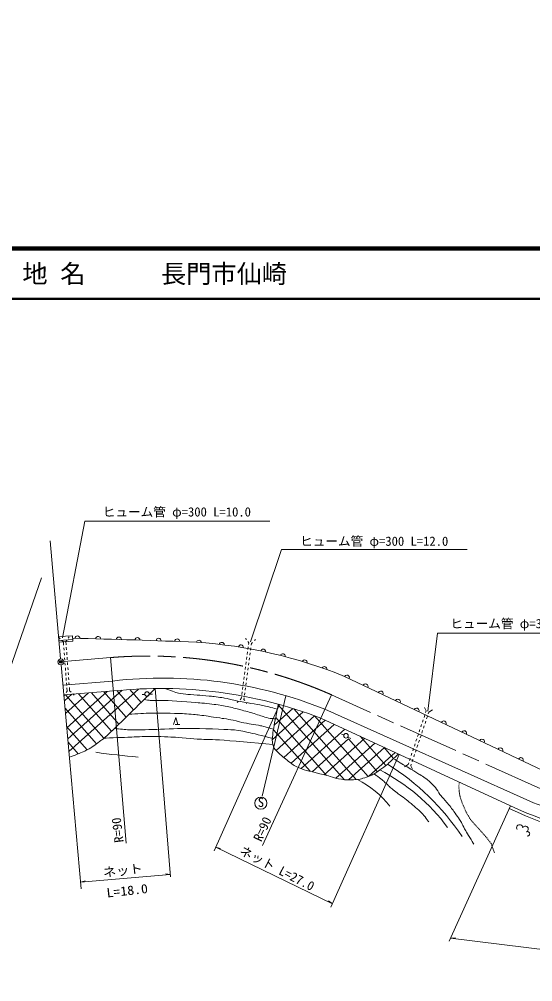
# Model space of a CAD drawing. Units: millimetres, scale not verified. Extents: x 40000 to 680000, y 20000 to 425496.
# Drawn here: x 369768 to 471508, y 234538 to 425496 of the extents above; entities that cross this region are included whole.
import ezdxf
from ezdxf.enums import TextEntityAlignment as Align

# ---------------------------------------------------------------- set-up
doc = ezdxf.new("R2010")
doc.units = ezdxf.units.MM
doc.header["$LTSCALE"] = 1000
doc.header["$PDMODE"] = 32
doc.header["$PDSIZE"] = 500
doc.linetypes.add('CHAIN', pattern=[18.5, 12, -1.5, 3.5, -1.5])
for name, color, linetype, lineweight in [('M-BGD', 7, 'Continuous', 13), ('M-BMK', 2, 'CHAIN', 13), ('M-STR-HTXT', 7, 'Continuous', 13), ('M-TTL', 2, 'Continuous', 140), ('M-TTL-LINE', 7, 'Continuous', 50), ('M-TTL-TXT', 7, 'Continuous', 13), ('M-WORK', 1, 'Continuous', 13)]:
    doc.layers.add(name, color=color, linetype=linetype, lineweight=lineweight)
doc.layers.add('M-OTRS', color=6, linetype='Continuous')
doc.styles.add('ＭＳ ゴシック', font='')
doc.styles.get('ＭＳ ゴシック').set_extended_font_data('MS Gothic')

msp = doc.modelspace()

# ---------------------------------------------------------------- linework, layer by layer
at = {"layer": 'M-BGD'}
msp.add_circle((378008, 298000), 600, dxfattribs=at)
at = {"layer": 'M-BMK'}
for p, q in [((378605, 298052), (387877, 298855)), ((473137, 272809), (431644, 291463))]:
    msp.add_line(p, q, dxfattribs=at)
for centre, radius, start, end in [((503788, 346067), 79429, 247.72826, 247.72826), ((395214, 209025), 90130, 66.15868, 94.6693)]:
    msp.add_arc(centre, radius, start, end, dxfattribs=at)
at = {"layer": 'M-OTRS'}
msp.add_point((378008, 298000), dxfattribs=at)
at = {"layer": 'M-STR-HTXT'}
for p, q in [((399730, 255344), (396705, 292713)), ((408388, 260544), (421308, 289533)), ((431528, 249306), (445043, 279633)), ((454981, 242616), (467100, 269410)), ((399690, 255831), (398712, 255929)), ((431839, 250005), (431049, 250590))]:
    msp.add_line(p, q, dxfattribs=at)
for points in [[(378345, 302790), (382746, 325932), (419445, 325932)], [(415556, 302004), (421739, 320278), (458499, 320278)], [(450739, 288189), (452637, 303729), (488267, 303729)], [(431839, 250005), (408700, 261242), (409649, 260986)], [(399690, 255831), (381899, 254307), (382845, 254573)], [(525383, 234538), (455226, 243157), (456207, 243222)]]:
    msp.add_lwpolyline(points, dxfattribs=at)
at = {"layer": 'M-TTL'}
msp.add_line((680000, 380000), (40000, 380000), dxfattribs=at)
at = {"layer": 'M-TTL-LINE'}
msp.add_line((40000, 370000), (680000, 370000), dxfattribs=at)
at = {"layer": 'M-WORK'}
for p, q in [((375869, 322012), (377954, 298598)), ((374203, 314684), (367808, 296344)), ((377577, 302836), (377859, 302571)), ((380379, 302466), (377632, 302222)), ((378223, 302229), (378505, 301965)), ((378505, 301965), (378555, 301304)), ((379001, 302059), (379180, 302323)), ((379051, 301398), (379001, 302059)), ((379462, 302736), (379642, 302999)), ((414626, 302669), (414787, 302439)), ((415072, 302028), (415232, 301798)), ((415232, 301798), (415186, 301454)), ((415761, 301647), (415991, 301868)), ((416353, 302213), (416583, 302434)), ((378593, 300805), (378631, 300307)), ((378669, 299808), (378707, 299310)), ((379127, 300401), (379089, 300900)), ((379203, 299404), (379165, 299903)), ((414987, 299968), (414920, 299472)), ((415119, 300959), (415053, 300463)), ((415449, 299321), (415515, 299817)), ((415581, 300312), (415648, 300808)), ((415714, 301304), (415761, 301647)), ((378745, 298811), (378783, 298313)), ((379279, 298407), (379241, 298906)), ((379355, 297410), (379317, 297909)), ((390954, 262028), (387877, 298855)), ((414721, 297985), (414654, 297490)), ((414854, 298976), (414787, 298481)), ((415316, 298330), (415382, 298826)), ((378061, 297402), (382016, 252987)), ((378821, 297814), (378859, 297316)), ((378897, 296817), (378935, 296318)), ((379431, 296413), (379393, 296911)), ((414455, 296003), (414388, 295507)), ((414588, 296994), (414521, 296499)), ((415050, 296348), (415116, 296843)), ((415183, 297339), (415249, 297835)), ((378422, 293349), (388265, 294202)), ((378973, 295820), (379011, 295321)), ((379049, 294823), (379087, 294324)), ((379507, 295416), (379469, 295914)), ((379583, 294419), (379545, 294917)), ((414322, 295012), (414255, 294516)), ((414784, 294366), (414850, 294861)), ((414917, 295357), (414983, 295852)), ((473540, 276426), (434231, 295113)), ((388431, 292223), (378590, 291462)), ((379252, 292168), (379072, 291904)), ((379125, 293826), (379163, 293327)), ((379201, 292829), (379252, 292168)), ((379365, 282761), (390127, 292387)), ((379589, 280243), (393418, 292611)), ((379659, 293422), (379621, 293920)), ((379748, 292262), (379697, 292923)), ((380029, 291998), (379748, 292262)), ((389075, 292289), (392418, 288482)), ((391656, 292507), (393906, 289945)), ((414056, 293030), (413989, 292534)), ((414189, 294021), (414122, 293525)), ((414518, 292383), (414584, 292879)), ((414651, 293375), (414717, 293870)), ((378790, 291491), (378611, 291228)), ((378698, 290245), (380198, 291586)), ((378921, 287738), (383510, 291842)), ((378952, 291490), (386537, 282851)), ((379171, 284939), (387210, 292129)), ((380676, 291391), (380394, 291656)), ((381515, 291688), (388066, 284229)), ((384053, 291884), (389526, 285651)), ((386540, 292077), (390955, 287049)), ((394141, 291543), (394627, 291558)), ((395517, 291585), (396138, 291604)), ((413744, 290704), (413513, 290483)), ((413790, 291047), (413744, 290704)), ((413923, 292039), (413856, 291543)), ((414272, 290553), (414318, 290897)), ((414432, 290323), (414272, 290553)), ((414385, 291392), (414451, 291888)), ((417923, 271378), (422611, 291283)), ((417980, 261573), (431644, 291463)), ((378820, 288874), (385076, 281750)), ((413152, 290138), (412921, 289917)), ((414878, 289682), (414718, 289912)), ((423952, 288759), (420292, 285450)), ((421070, 289482), (434154, 274635)), ((424195, 288683), (436551, 274661)), ((470905, 270368), (430338, 288606)), ((450089, 288958), (450399, 288255)), ((450921, 288006), (451629, 288460)), ((426052, 288079), (419898, 282516)), ((420573, 286940), (430676, 275475)), ((428236, 287310), (420639, 280441)), ((428236, 287310), (438869, 275244)), ((429524, 286826), (467100, 269410)), ((449808, 286505), (449649, 286032)), ((450128, 287453), (449968, 286979)), ((450399, 288255), (450288, 287927)), ((450491, 286730), (450651, 287203)), ((450811, 287677), (450921, 288006)), ((379152, 285148), (383202, 280535)), ((400678, 285550), (401582, 285550)), ((430379, 286430), (422189, 279026)), ((432165, 285602), (423630, 277885)), ((434270, 284626), (425634, 276818)), ((449169, 284610), (449009, 284136)), ((449489, 285558), (449329, 285084)), ((449852, 284834), (450012, 285308)), ((450171, 285782), (450331, 286256)), ((420123, 284521), (427377, 276290)), ((435008, 282713), (427789, 276186)), ((438189, 282810), (430206, 275592)), ((433627, 283680), (434067, 283472)), ((434872, 283093), (435434, 282828)), ((435008, 282713), (440733, 276216)), ((437287, 283229), (442402, 277424)), ((448530, 282715), (448370, 282241)), ((448849, 283663), (448690, 283189)), ((449212, 282939), (449372, 283413)), ((449532, 283887), (449692, 284361)), ((379427, 282064), (381457, 279751)), ((440227, 281866), (432524, 274901)), ((442108, 280994), (435022, 274587)), ((441977, 281054), (443950, 278816)), ((447891, 280820), (447731, 280346)), ((448210, 281768), (448050, 281294)), ((448573, 281044), (448733, 281518)), ((448893, 281992), (449053, 282466)), ((444240, 280006), (439047, 275310)), ((447251, 278925), (447091, 278451)), ((447571, 279873), (447411, 279399)), ((447934, 279149), (448094, 279623)), ((448253, 280097), (448413, 280570)), ((446821, 277649), (446113, 277194)), ((446932, 277977), (446821, 277649)), ((447344, 277399), (447454, 277728)), ((447654, 276697), (447344, 277399)), ((447614, 278202), (447774, 278675)), ((456886, 273544), (456908, 273675)), ((456888, 273462), (456886, 273544)), ((456892, 273263), (456890, 273363)), ((456897, 273063), (456894, 273163)), ((456924, 273773), (456940, 273872)), ((456957, 273971), (456979, 274102)), ((456901, 272863), (456899, 272963)), ((456906, 272663), (456903, 272763)), ((456910, 272481), (456908, 272563)), ((456919, 272423), (456910, 272481)), ((456950, 272225), (456934, 272324)), ((456981, 272028), (456965, 272126)), ((457012, 271830), (456996, 271929)), ((457043, 271632), (457027, 271731)), ((457074, 271435), (457058, 271534)), ((457098, 271277), (457089, 271336)), ((457119, 271218), (457098, 271277)), ((457186, 271029), (457152, 271123)), ((457252, 270840), (457219, 270935)), ((457318, 270652), (457285, 270746)), ((457384, 270463), (457351, 270557)), ((457450, 270274), (457417, 270368)), ((457517, 270085), (457484, 270180)), ((457571, 269932), (457550, 269991)), ((457596, 269872), (457571, 269932)), ((457676, 269688), (457636, 269780)), ((457755, 269504), (457715, 269596)), ((457834, 269320), (457794, 269412)), ((457913, 269137), (457873, 269229)), ((457992, 268953), (457952, 269045)), ((458071, 268769), (458031, 268861)), ((458150, 268586), (458110, 268677)), ((458229, 268402), (458189, 268494)), ((458308, 268218), (458269, 268310)), ((458373, 268066), (458348, 268126)), ((458437, 267961), (458373, 268066)), ((458541, 267790), (458489, 267875)), ((458645, 267619), (458593, 267704)), ((458749, 267448), (458697, 267533)), ((458853, 267277), (458801, 267363)), ((458956, 267106), (458905, 267192)), ((459060, 266935), (459008, 267021)), ((459176, 266744), (459112, 266850)), ((459267, 266641), (459176, 266744)), ((459399, 266492), (459333, 266566)), ((459532, 266342), (459466, 266417)), ((459664, 266192), (459598, 266267)), ((459797, 266042), (459731, 266117)), ((459929, 265892), (459863, 265967)), ((460062, 265742), (459996, 265817)), ((460194, 265592), (460128, 265667)), ((460327, 265443), (460261, 265518)), ((460459, 265293), (460393, 265368)), ((460616, 265115), (460525, 265218)), ((460697, 265025), (460616, 265115)), ((460830, 264876), (460763, 264951)), ((460963, 264727), (460896, 264801)), ((461096, 264577), (461029, 264652)), ((461229, 264428), (461163, 264503)), ((461362, 264279), (461296, 264353)), ((461495, 264130), (461429, 264204)), ((461628, 263980), (461562, 264055)), ((461762, 263831), (461695, 263906)), ((461895, 263682), (461828, 263756)), ((462028, 263533), (461961, 263607)), ((462175, 263368), (462094, 263458)), ((462221, 263308), (462175, 263368)), ((462343, 263150), (462282, 263229)), ((462466, 262992), (462405, 263071)), ((462588, 262834), (462527, 262913)), ((462711, 262676), (462649, 262755)), ((462833, 262517), (462772, 262597)), ((462956, 262359), (462894, 262438)), ((463078, 262201), (463017, 262280)), ((463200, 262043), (463139, 262122)), ((463308, 261904), (463262, 261964)), ((463336, 261822), (463308, 261904)), ((463402, 261633), (463369, 261727)), ((463467, 261444), (463435, 261538)), ((463533, 261255), (463500, 261349)), ((463598, 261066), (463566, 261161)), ((463664, 260877), (463631, 260972)), ((463729, 260688), (463697, 260783)), ((463795, 260499), (463762, 260594)), ((463860, 260310), (463828, 260405)), ((463922, 260133), (463893, 260216))]:
    msp.add_line(p, q, dxfattribs=at)
for points in [[(377657, 301935), (380395, 302110), (380346, 303195), (377558, 303047)], [(400315, 285550), (400764, 286943), (401214, 285550)]]:
    msp.add_lwpolyline(points, dxfattribs=at)
for centre, radius in [((395070, 291639), 450), ((434498, 283343), 450), ((417637, 269972), 1200)]:
    msp.add_circle(centre, radius, dxfattribs=at)
for centre, radius, start, end in [((354872, -881573), 1184523, 87.58129, 88.76658), ((381304, 302646), 500, 359.82318, 177.61953), ((385423, 302545), 500, 359.82318, 177.22093), ((389508, 302431), 500, 359.82318, 176.82561), ((393177, 302324), 500, 358.87497, 177.41871), ((397382, 302183), 500, 358.37895, 177.5077), ((401073, 302044), 500, 358.37895, 177.15038), ((405350, 301792), 500, 3.66231, 168.1278), ((398607, 207833), 94270, 67.79695, 86.19616), ((409875, 301376), 500, 358.81497, 167.44809), ((413663, 300862), 500, 354.16558, 167.44809), ((418106, 300029), 500, 348.05812, 168.05812), ((421977, 299115), 500, 350.46335, 160.81552), ((426313, 297890), 500, 348.15813, 157.6412), ((430220, 296571), 500, 348.15813, 152.62557), ((398281, 208547), 86238, 68.17787, 96.66936), ((434682, 294898), 500, 334.575, 154.575), ((397786, 204309), 88410, 68.9618, 96.07422), ((438373, 293144), 500, 334.575, 154.575), ((441370, 291719), 500, 334.575, 154.575), ((444777, 290100), 500, 334.575, 154.575), ((448487, 288336), 500, 334.575, 154.575), ((453872, 285776), 500, 334.575, 154.575), ((457916, 283853), 500, 334.575, 154.575), ((461448, 282175), 500, 334.575, 154.575), ((465102, 280438), 500, 334.575, 154.575), ((403644, 408809), 130094, 261.73172, 265.46189), ((469144, 278516), 500, 334.575, 154.575), ((417273, 236667), 48280, 33.51138, 58.18221), ((423211, 241743), 39194, 36.66328, 62.64522), ((427456, 256676), 20255, 38.91385, 62.52666), ((504587, 351379), 90134, 245.42369, 280.9995), ((501008, 343872), 79429, 247.72826, 257.11561), ((504674, 350698), 90134, 245.19551, 280.9995), ((468922, 265091), 611, 0.28417, 217.15405), ((470046, 264813), 586, 294.41096, 151.28089), ((470471, 263883), 436, 257.84591, 114.71584)]:
    msp.add_arc(centre, radius, start, end, dxfattribs=at)
for points, knots in [([(396705, 292713), (394874, 290884), (389334, 285448), (387470, 283653), (387219, 283411), (386412, 282741), (386135, 282529), (385702, 282198), (384379, 281237), (383920, 280942), (383637, 280760), (382743, 280281), (382433, 280149), (381911, 279926), (380715, 279454), (379694, 279062)], [0, 0, 0, 0, 1, 1, 1, 2, 2, 2, 3, 3, 3, 4, 4, 4, 5, 5, 5, 5]), ([(420895, 288607), (420385, 288772), (418830, 289185), (418305, 289294), (417500, 289463), (415064, 289853), (414254, 289998), (413960, 290051), (413082, 290219), (412790, 290281), (412320, 290382), (410917, 290729), (410443, 290815), (409931, 290908), (408382, 291119), (407865, 291178), (407404, 291231), (406014, 291341), (405551, 291377), (405076, 291414), (403647, 291498), (403172, 291542), (402793, 291577), (401652, 291667), (401287, 291773), (400765, 291927), (399611, 292339), (398624, 292715)], [0, 0, 0, 0, 1, 1, 1, 2, 2, 2, 3, 3, 3, 4, 4, 4, 5, 5, 5, 6, 6, 6, 7, 7, 7, 8, 8, 8, 9, 9, 9, 9]), ([(420530, 286717), (420319, 286713), (419685, 286760), (419477, 286796), (419200, 286844), (418380, 287050), (418111, 287133), (417652, 287274), (416301, 287778), (415841, 287916), (415365, 288058), (413914, 288405), (413433, 288529), (412965, 288651), (411569, 289044), (411095, 289143), (410618, 289243), (409171, 289459), (408687, 289521), (407999, 289610), (405931, 289842), (405240, 289899), (403934, 290007), (400010, 290286), (398700, 290347), (398106, 290375), (396318, 290296), (395725, 290347), (395477, 290369), (394997, 290446), (394506, 290536)], [0, 0, 0, 0, 1, 1, 1, 2, 2, 2, 3, 3, 3, 4, 4, 4, 5, 5, 5, 6, 6, 6, 7, 7, 7, 8, 8, 8, 9, 9, 9, 10, 10, 10, 10]), ([(421093, 289592), (420875, 288550), (420277, 285414), (420096, 284366), (420037, 284030), (419910, 283013), (419897, 282673), (419889, 282469), (419940, 281855), (419991, 281657), (420044, 281453), (420275, 280852), (420409, 280689), (420701, 280335), (421731, 279412), (422081, 279116), (422496, 278766), (423767, 277745), (424230, 277463), (424599, 277238), (425800, 276730), (426213, 276604), (427165, 276312), (430078, 275640), (431039, 275381), (431354, 275296), (432274, 274954), (432593, 274885), (433004, 274795), (434254, 274599), (434675, 274587), (435205, 274572), (436800, 274646), (437319, 274753), (437842, 274860), (439361, 275394), (439831, 275645), (440422, 275961), (442059, 277135), (442575, 277562), (443036, 277944), (444141, 278984), (444873, 279712)], [0, 0, 0, 0, 1, 1, 1, 2, 2, 2, 3, 3, 3, 4, 4, 4, 5, 5, 5, 6, 6, 6, 7, 7, 7, 8, 8, 8, 9, 9, 9, 10, 10, 10, 11, 11, 11, 12, 12, 12, 13, 13, 13, 14, 14, 14, 14]), ([(420141, 284621), (419636, 284790), (418100, 285223), (417582, 285343), (417217, 285427), (416101, 285574), (415731, 285640), (415360, 285706), (414249, 285923), (413880, 286004), (413436, 286101), (412112, 286442), (411666, 286532), (411325, 286601), (410291, 286744), (409947, 286797), (409517, 286863), (408229, 287065), (407799, 287127), (407224, 287211), (405500, 287463), (404923, 287524), (404310, 287589), (402465, 287736), (401849, 287755), (400613, 287795), (396904, 287852), (395668, 287822), (394872, 287802), (393009, 287697), (391513, 287595)], [0, 0, 0, 0, 1, 1, 1, 2, 2, 2, 3, 3, 3, 4, 4, 4, 5, 5, 5, 6, 6, 6, 7, 7, 7, 8, 8, 8, 9, 9, 9, 10, 10, 10, 10]), ([(419908, 282853), (419038, 283070), (416424, 283710), (415552, 283919), (415176, 284009), (414050, 284292), (413668, 284349), (413163, 284424), (411634, 284559), (411123, 284580), (409376, 284652), (404132, 284811), (402383, 284811), (401207, 284811), (397682, 284610), (396506, 284580), (395489, 284554), (392433, 284486), (391416, 284534), (390853, 284560), (389738, 284655), (388616, 284764)], [0, 0, 0, 0, 1, 1, 1, 2, 2, 2, 3, 3, 3, 4, 4, 4, 5, 5, 5, 6, 6, 6, 7, 7, 7, 7]), ([(386537, 282851), (387580, 282898), (390708, 283032), (391751, 283075), (392482, 283104), (394675, 283213), (395406, 283213), (396369, 283213), (399257, 283127), (400219, 283075), (401276, 283016), (404438, 282721), (405494, 282658), (406289, 282610), (408680, 282579), (409474, 282519), (411481, 282367), (416476, 281935), (420003, 281613)], [0, 0, 0, 0, 1, 1, 1, 2, 2, 2, 3, 3, 3, 4, 4, 4, 5, 5, 5, 6, 6, 6, 6]), ([(459864, 261821), (459527, 262342), (458555, 263929), (458244, 264465), (458006, 264874), (457370, 266146), (457120, 266547), (456834, 267006), (455892, 268330), (455567, 268762), (455284, 269137), (454380, 270219), (454079, 270580), (453890, 270807), (453297, 271467), (453121, 271704), (452927, 271964), (452434, 272808), (452228, 273059), (451986, 273354), (451187, 274181), (450892, 274424), (450530, 274721), (449353, 275497), (448956, 275746), (448022, 276332), (445310, 277976), (444138, 278669)], [0, 0, 0, 0, 1, 1, 1, 2, 2, 2, 3, 3, 3, 4, 4, 4, 5, 5, 5, 6, 6, 6, 7, 7, 7, 8, 8, 8, 9, 9, 9, 9]), ([(450940, 266233), (450659, 266650), (449704, 267823), (449354, 268184), (448961, 268586), (447674, 269679), (447238, 270035), (446807, 270387), (445463, 271379), (445024, 271720), (444670, 271994), (443610, 272817), (443272, 273109), (442935, 273399), (441990, 274341), (441652, 274629), (441454, 274798), (440803, 275233), (440594, 275389), (440485, 275472), (440288, 275623), (440075, 275787)], [0, 0, 0, 0, 1, 1, 1, 2, 2, 2, 3, 3, 3, 4, 4, 4, 5, 5, 5, 6, 6, 6, 7, 7, 7, 7])]:
    msp.add_open_spline(points, degree=3, knots=knots, dxfattribs=at)

# ---------------------------------------------------------------- texts
at = {"layer": 'M-STR-HTXT', "style": 'ＭＳ ゴシック'}
for s, p in [('ヒューム管 φ=300 L=10.0', (400992, 326293)), ('ヒューム管 φ=300 L=12.0', (440096, 320482)), ('ヒューム管 φ=300 L=11.0', (469867, 304133))]:
    msp.add_text(s, height=1833, dxfattribs=at).set_placement(p, align=Align.BOTTOM_CENTER)
msp.add_text('ネット L=27.0', height=1833, rotation=332.7, dxfattribs=at).set_placement((420187, 255741), align=Align.BOTTOM_CENTER)
for s, width, p in [('ネット', 1.05, (390439, 255164)), (' L=18.0', 1.1, (390633, 251082))]:
    msp.add_text(s, height=1833, rotation=6.371, dxfattribs=dict(at, width=width)).set_placement(p, align=Align.BOTTOM_CENTER)
at = {"layer": 'M-TTL-TXT', "style": 'ＭＳ ゴシック'}
msp.add_text('地 名      長門市仙崎', height=3666, dxfattribs=at).set_placement((370380, 375000), align=Align.MIDDLE_LEFT)
at = {"layer": 'M-WORK', "style": 'ＭＳ ゴシック'}
msp.add_text('S', height=1833, dxfattribs=at).set_placement((417646, 268670), align=Align.BOTTOM_CENTER)
for rotation, p in [(96.998, (390703, 264803)), (65.098, (419270, 264216))]:
    msp.add_text('R=90', height=1833, rotation=rotation, dxfattribs=at).set_placement(p, align=Align.BOTTOM_CENTER)

doc.saveas('drawing.dxf')
